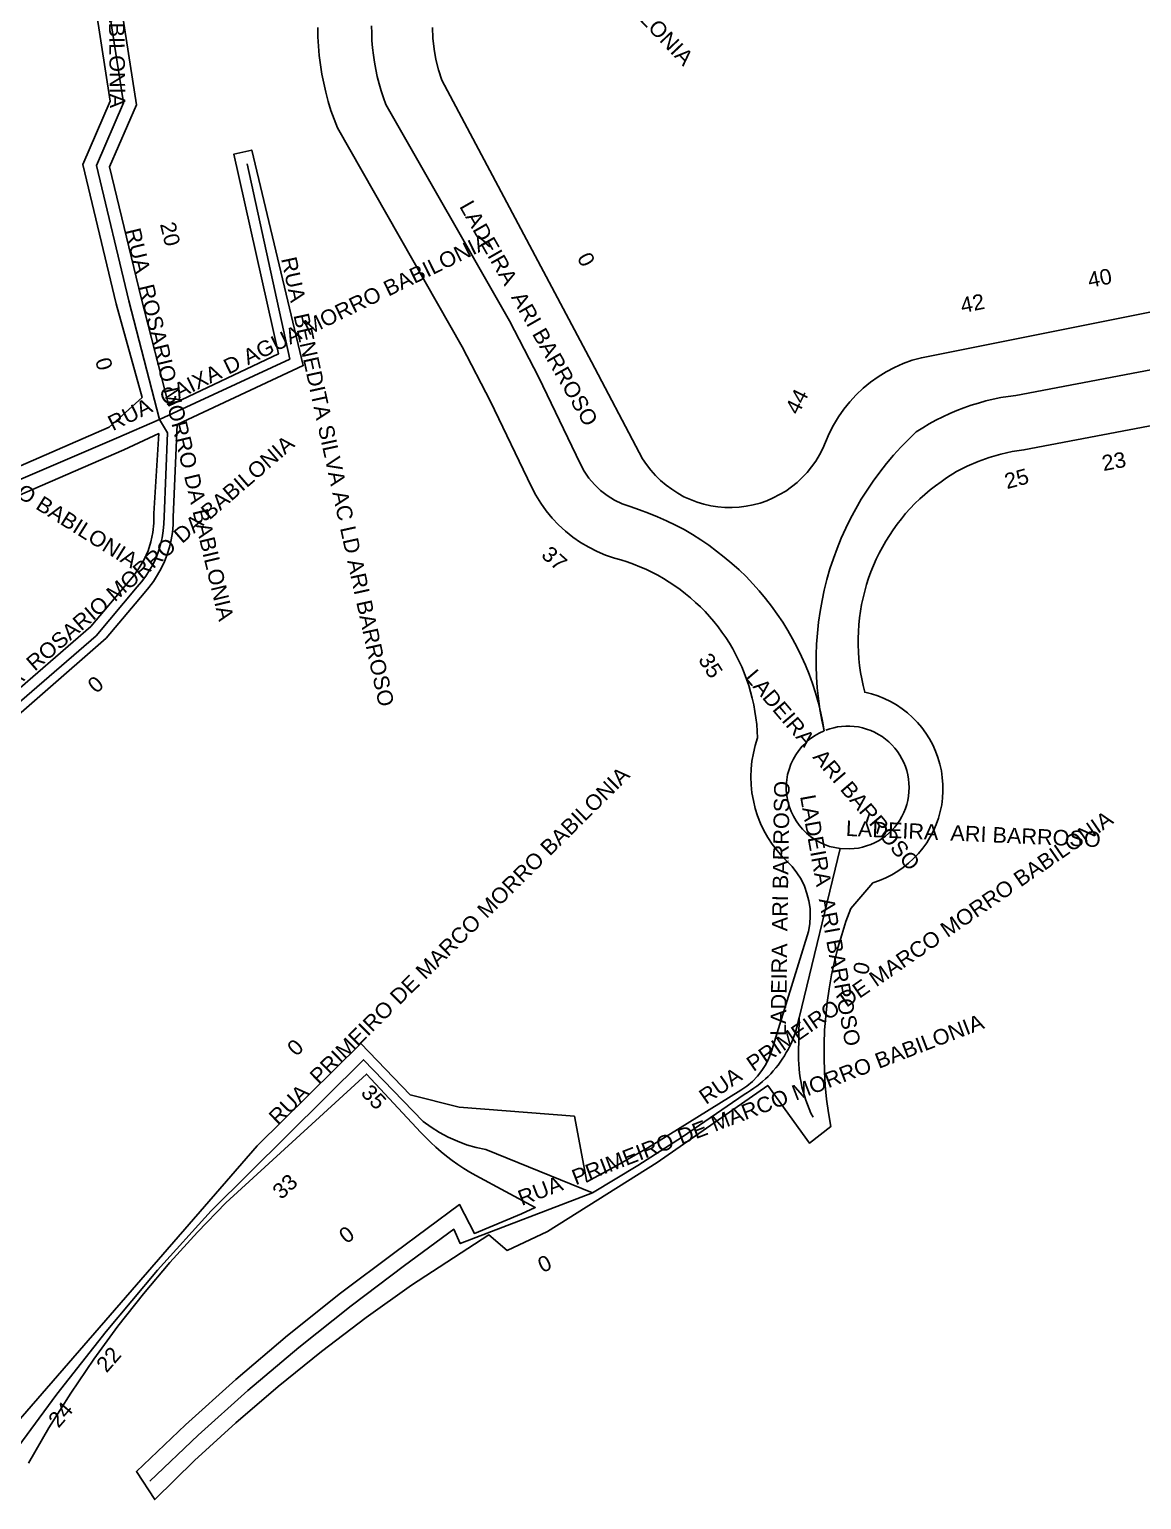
# Model space of a CAD drawing. Header units: millimetres. Extents: x 617751 to 636088, y 68402 to 77988.
# Drawn here: x 631118.7 to 631204.8, y 72416 to 72529.8 of the extents above; entities that cross this region are included whole.
import ezdxf

# ---------------------------------------------------------------- set-up
doc = ezdxf.new("R2010")
doc.units = ezdxf.units.MM
doc.header["$LTSCALE"] = 3
doc.header["$MEASUREMENT"] = 0
for name, color, linetype in [('ALINHAMENTO PREDIAL', 120, 'Continuous'), ('NOME LOGRADOURO', 252, 'Continuous'), ('NUMERAÇÃO', 7, 'Continuous')]:
    doc.layers.add(name, color=color, linetype=linetype)
doc.styles.get("Standard").update_dxf_attribs({"font": 'arial.ttf'})

msp = doc.modelspace()

# ---------------------------------------------------------------- linework, layer by layer
at = {"layer": 'ALINHAMENTO PREDIAL'}
for points in [[(631080.66, 72540.62), (631089.54, 72511.37), (631091.04, 72510.34), (631107.65, 72500.19), (631114.4, 72495.31), (631114.87, 72495.1), (631115.38, 72495.03), (631115.88, 72495.09), (631116.36, 72495.29), (631124.87, 72498.98), (631127.41, 72501.3), (631125.41, 72508.53), (631122.82, 72519.33), (631124.93, 72524.22), (631123.49, 72533.6)], [(631125.44, 72533.9), (631126.97, 72523.96), (631124.9, 72519.15), (631127.33, 72509.01), (631129.48, 72500.65), (631137.98, 72504.67), (631134.51, 72520.12), (631135.9, 72520.45), (631139.89, 72503.76), (631130.12, 72499.2), (631129.83, 72492.02), (631129.82, 72491.44), (631129.76, 72490.85), (631129.67, 72490.27), (631129.53, 72489.7), (631129.36, 72489.14), (631129.15, 72488.59), (631128.9, 72488.06), (631128.61, 72487.55), (631128.29, 72487.05), (631127.94, 72486.58), (631127.56, 72486.14), (631124.63, 72482.65)], [(631117.63, 72421.83), (631136.33, 72443.34), (631144.34, 72451.28), (631148.17, 72447.31), (631151.95, 72446.35), (631160.88, 72445.64), (631161.84, 72440.57), (631164.21, 72441.85), (631166.56, 72443.2), (631168.87, 72444.61), (631173.78, 72447.66), (631174.24, 72447.97), (631174.67, 72448.33), (631175.05, 72448.74), (631175.4, 72449.18), (631175.7, 72449.65), (631175.94, 72450.15), (631176.14, 72450.68), (631179.02, 72459.95), (631179.12, 72460.54), (631179.15, 72461.13), (631179.13, 72461.73), (631179.04, 72462.32), (631178.89, 72462.89), (631178.69, 72463.45), (631178.43, 72463.99), (631178.11, 72464.5), (631177.75, 72464.97), (631177.34, 72465.4), (631176.98, 72465.76), (631176.57, 72466.22), (631176.2, 72466.71), (631175.86, 72467.23), (631175.56, 72467.76), (631175.3, 72468.32), (631175.07, 72468.89), (631174.89, 72469.48), (631174.74, 72470.08), (631174.63, 72470.69), (631174.57, 72471.3), (631174.55, 72471.92), (631174.57, 72472.53), (631174.63, 72473.14), (631174.74, 72473.75), (631174.88, 72474.35), (631175.07, 72474.94), (631175.04, 72475.45), (631175, 72475.97), (631174.94, 72476.48), (631174.86, 72476.99), (631174.77, 72477.49), (631174.66, 72478), (631174.53, 72478.5), (631174.38, 72478.99), (631174.21, 72479.48), (631174.03, 72479.96), (631173.84, 72480.44), (631173.62, 72480.9), (631173.39, 72481.37), (631173.14, 72481.82), (631172.88, 72482.26), (631172.6, 72482.7), (631172.31, 72483.12), (631172.01, 72483.54), (631171.68, 72483.94), (631171.35, 72484.33), (631171, 72484.71), (631170.64, 72485.08), (631170.27, 72485.43), (631169.88, 72485.77), (631169.48, 72486.1), (631169.07, 72486.42), (631168.66, 72486.72), (631168.23, 72487), (631167.79, 72487.27), (631167.34, 72487.53), (631166.88, 72487.76), (631166.42, 72487.99), (631165.94, 72488.19), (631165.47, 72488.38), (631164.98, 72488.56), (631164.49, 72488.71), (631163.99, 72488.85), (631163.3, 72489.09), (631162.64, 72489.37), (631161.99, 72489.7), (631161.36, 72490.07), (631160.77, 72490.48), (631160.2, 72490.94), (631159.66, 72491.43), (631159.16, 72491.95), (631158.7, 72492.52), (631158.28, 72493.11), (631157.9, 72493.73), (631157.56, 72494.37), (631154.39, 72500.98), (631152.19, 72505.22), (631142.53, 72522.16), (631142.27, 72522.84), (631142.03, 72523.52), (631141.82, 72524.21), (631141.63, 72524.92), (631141.47, 72525.62), (631141.33, 72526.33), (631141.22, 72527.05), (631141.13, 72527.77), (631141.07, 72528.49), (631141.03, 72529.22), (631141.02, 72529.94)], [(631149.9, 72529.93), (631149.93, 72529.1), (631150.02, 72528.27), (631150.16, 72527.46), (631150.36, 72526.65), (631150.62, 72525.86), (631162.22, 72504.05), (631165.89, 72497.03), (631166.16, 72496.55), (631166.46, 72496.1), (631166.8, 72495.66), (631167.16, 72495.25), (631167.56, 72494.86), (631167.98, 72494.5), (631168.42, 72494.18), (631168.88, 72493.88), (631169.36, 72493.61), (631169.87, 72493.39), (631170.38, 72493.19), (631170.91, 72493.03), (631171.45, 72492.91), (631171.99, 72492.83), (631172.54, 72492.78), (631173.09, 72492.77), (631173.64, 72492.8), (631174.18, 72492.87), (631174.73, 72492.98), (631175.26, 72493.12), (631175.78, 72493.3), (631176.28, 72493.52), (631176.77, 72493.77), (631177.25, 72494.05), (631177.7, 72494.37), (631178.13, 72494.71), (631178.53, 72495.09), (631178.91, 72495.49), (631179.25, 72495.91), (631179.57, 72496.36), (631179.86, 72496.84), (631180.11, 72497.33), (631180.33, 72497.83), (631180.62, 72498.51), (631180.95, 72499.16), (631181.33, 72499.79), (631181.75, 72500.39), (631182.21, 72500.96), (631182.71, 72501.5), (631183.24, 72502), (631183.81, 72502.47), (631184.41, 72502.89), (631185.03, 72503.28), (631185.68, 72503.62), (631186.35, 72503.92), (631187.04, 72504.17), (631187.75, 72504.37), (631241.3, 72515.07)], [(631149.9, 72529.93), (631149.93, 72529.1), (631150.02, 72528.27), (631150.16, 72527.46), (631150.36, 72526.65), (631150.62, 72525.86), (631162.22, 72504.05), (631165.89, 72497.03), (631166.16, 72496.55), (631166.46, 72496.1), (631166.8, 72495.66), (631167.16, 72495.25), (631167.56, 72494.86), (631167.98, 72494.5), (631168.42, 72494.18), (631168.88, 72493.88), (631169.36, 72493.61), (631169.87, 72493.39), (631170.38, 72493.19), (631170.91, 72493.03), (631171.45, 72492.91), (631171.99, 72492.83), (631172.54, 72492.78), (631173.09, 72492.77), (631173.64, 72492.8), (631174.18, 72492.87), (631174.73, 72492.98), (631175.26, 72493.12), (631175.78, 72493.3), (631176.28, 72493.52), (631176.77, 72493.77), (631177.25, 72494.05), (631177.7, 72494.37), (631178.13, 72494.71), (631178.53, 72495.09), (631178.91, 72495.49), (631179.25, 72495.91), (631179.57, 72496.36), (631179.86, 72496.84), (631180.11, 72497.33), (631180.33, 72497.83), (631180.62, 72498.51), (631180.95, 72499.16), (631181.33, 72499.79), (631181.75, 72500.39), (631182.21, 72500.96), (631182.71, 72501.5), (631183.24, 72502), (631183.81, 72502.47), (631184.41, 72502.89), (631185.03, 72503.28), (631185.68, 72503.62), (631186.35, 72503.92), (631187.04, 72504.17), (631187.75, 72504.37), (631241.3, 72515.07)], [(631220.16, 72501.87), (631195.69, 72497.23), (631194.78, 72497.1), (631193.89, 72496.91), (631193, 72496.65), (631192.14, 72496.34), (631191.3, 72495.97), (631190.48, 72495.55), (631189.7, 72495.06), (631189.27, 72494.77), (631188.84, 72494.46), (631188.43, 72494.13), (631188.02, 72493.79), (631187.63, 72493.44), (631187.25, 72493.07), (631186.89, 72492.69), (631186.53, 72492.3), (631186.2, 72491.89), (631185.87, 72491.48), (631185.56, 72491.05), (631185.27, 72490.61), (631184.99, 72490.16), (631184.73, 72489.71), (631184.48, 72489.24), (631184.25, 72488.77), (631184.04, 72488.28), (631183.84, 72487.79), (631183.66, 72487.3), (631183.5, 72486.8), (631183.36, 72486.29), (631183.23, 72485.78), (631183.12, 72485.26), (631183.03, 72484.74), (631182.96, 72484.22), (631182.9, 72483.7), (631182.87, 72483.17), (631182.85, 72482.64), (631182.85, 72482.11), (631182.87, 72481.59), (631182.91, 72481.06), (631182.96, 72480.54), (631183.04, 72480.01), (631183.13, 72479.5), (631183.24, 72478.98), (631183.37, 72478.47), (631183.88, 72478.34), (631184.39, 72478.18), (631184.88, 72477.98), (631185.36, 72477.75), (631185.82, 72477.49), (631186.26, 72477.19), (631186.67, 72476.87), (631187.07, 72476.52), (631187.44, 72476.14), (631187.78, 72475.74), (631188.1, 72475.31), (631188.38, 72474.86), (631188.63, 72474.4), (631188.85, 72473.91), (631189.03, 72473.42), (631189.18, 72472.91), (631189.3, 72472.39), (631189.37, 72471.87), (631189.41, 72471.34), (631189.42, 72470.81), (631189.39, 72470.28), (631189.32, 72469.76), (631189.21, 72469.24), (631189.07, 72468.73), (631188.89, 72468.23), (631188.68, 72467.74), (631188.44, 72467.27), (631188.16, 72466.82), (631187.85, 72466.39), (631187.52, 72465.98), (631187.15, 72465.6), (631186.76, 72465.24), (631186.35, 72464.91), (631185.92, 72464.61), (631185.46, 72464.34), (631184.99, 72464.1), (631184.5, 72463.89), (631184, 72463.72), (631182.28, 72461.73), (631181.91, 72460.72), (631181.58, 72459.7), (631181.28, 72458.67), (631181.02, 72457.63), (631180.79, 72456.58), (631180.61, 72455.52), (631180.45, 72454.46), (631180.34, 72453.39), (631180.26, 72452.32), (631180.21, 72451.25), (631180.21, 72450.17), (631180.24, 72449.1), (631180.31, 72448.03), (631180.41, 72446.96), (631180.56, 72445.9), (631180.73, 72444.84), (631179.08, 72443.57), (631175.85, 72448.03), (631167.3, 72442.07), (631158.79, 72436.71), (631155.68, 72435.25), (631154.27, 72436.45), (631148.27, 72432.56), (631144.75, 72430.05), (631141.3, 72427.44), (631137.94, 72424.73), (631134.67, 72421.91), (631131.48, 72418.98), (631128.39, 72415.96), (631126.97, 72418.13), (631130.77, 72421.75), (631134.67, 72425.26), (631138.68, 72428.66), (631142.78, 72431.94), (631146.98, 72435.1), (631151.99, 72438.81), (631153.14, 72436.57), (631156.8, 72438.09), (631157.85, 72438.58), (631153.26, 72441.06), (631152.79, 72441.32), (631152.32, 72441.61), (631151.87, 72441.9), (631151.42, 72442.22), (631150.99, 72442.54), (631150.57, 72442.89), (631150.16, 72443.24), (631149.76, 72443.61), (631149.37, 72444), (631149, 72444.39), (631144.78, 72448.91), (631133.9, 72438.94), (631131.69, 72436.67), (631129.56, 72434.32), (631127.51, 72431.89), (631125.54, 72429.4), (631123.67, 72426.84), (631121.89, 72424.21), (631120.2, 72421.52), (631118.61, 72418.78)], [(631220.16, 72501.87), (631195.69, 72497.23), (631194.78, 72497.1), (631193.89, 72496.91), (631193, 72496.65), (631192.14, 72496.34), (631191.3, 72495.97), (631190.48, 72495.55), (631189.7, 72495.06), (631189.27, 72494.77), (631188.84, 72494.46), (631188.43, 72494.13), (631188.02, 72493.79), (631187.63, 72493.44), (631187.25, 72493.07), (631186.89, 72492.69), (631186.53, 72492.3), (631186.2, 72491.89), (631185.87, 72491.48), (631185.56, 72491.05), (631185.27, 72490.61), (631184.99, 72490.16), (631184.73, 72489.71), (631184.48, 72489.24), (631184.25, 72488.77), (631184.04, 72488.28), (631183.84, 72487.79), (631183.66, 72487.3), (631183.5, 72486.8), (631183.36, 72486.29), (631183.23, 72485.78), (631183.12, 72485.26), (631183.03, 72484.74), (631182.96, 72484.22), (631182.9, 72483.7), (631182.87, 72483.17), (631182.85, 72482.64), (631182.85, 72482.11), (631182.87, 72481.59), (631182.91, 72481.06), (631182.96, 72480.54), (631183.04, 72480.01), (631183.13, 72479.5), (631183.24, 72478.98), (631183.37, 72478.47), (631183.88, 72478.34), (631184.39, 72478.18), (631184.88, 72477.98), (631185.36, 72477.75), (631185.82, 72477.49), (631186.26, 72477.19), (631186.67, 72476.87), (631187.07, 72476.52), (631187.44, 72476.14), (631187.78, 72475.74), (631188.1, 72475.31), (631188.38, 72474.86), (631188.63, 72474.4), (631188.85, 72473.91), (631189.03, 72473.42), (631189.18, 72472.91), (631189.3, 72472.39), (631189.37, 72471.87), (631189.41, 72471.34), (631189.42, 72470.81), (631189.39, 72470.28), (631189.32, 72469.76), (631189.21, 72469.24), (631189.07, 72468.73), (631188.89, 72468.23), (631188.68, 72467.74), (631188.44, 72467.27), (631188.16, 72466.82), (631187.85, 72466.39), (631187.52, 72465.98), (631187.15, 72465.6), (631186.76, 72465.24), (631186.35, 72464.91), (631185.92, 72464.61), (631185.46, 72464.34), (631184.99, 72464.1), (631184.5, 72463.89), (631184, 72463.72), (631182.28, 72461.73), (631181.91, 72460.72), (631181.58, 72459.7), (631181.28, 72458.67), (631181.02, 72457.63), (631180.79, 72456.58), (631180.61, 72455.52), (631180.45, 72454.46), (631180.34, 72453.39), (631180.26, 72452.32), (631180.21, 72451.25), (631180.21, 72450.17), (631180.24, 72449.1), (631180.31, 72448.03), (631180.41, 72446.96), (631180.56, 72445.9), (631180.73, 72444.84), (631179.08, 72443.57), (631175.85, 72448.03), (631167.3, 72442.07), (631158.79, 72436.71), (631155.68, 72435.25), (631154.27, 72436.45), (631148.27, 72432.56), (631144.75, 72430.05), (631141.3, 72427.44), (631137.94, 72424.73), (631134.67, 72421.91), (631131.48, 72418.98), (631128.39, 72415.96), (631126.97, 72418.13), (631130.77, 72421.75), (631134.67, 72425.26), (631138.68, 72428.66), (631142.78, 72431.94), (631146.98, 72435.1), (631151.99, 72438.81), (631153.14, 72436.57), (631156.8, 72438.09), (631157.85, 72438.58), (631153.26, 72441.06), (631152.79, 72441.32), (631152.32, 72441.61), (631151.87, 72441.9), (631151.42, 72442.22), (631150.99, 72442.54), (631150.57, 72442.89), (631150.16, 72443.24), (631149.76, 72443.61), (631149.37, 72444), (631149, 72444.39), (631144.78, 72448.91), (631133.9, 72438.94), (631131.69, 72436.67), (631129.56, 72434.32), (631127.51, 72431.89), (631125.54, 72429.4), (631123.67, 72426.84), (631121.89, 72424.21), (631120.2, 72421.52), (631118.61, 72418.78)], [(631108.38, 72470.5), (631123.43, 72483.56), (631126.76, 72487.5), (631127.19, 72488.1), (631127.56, 72488.74), (631127.87, 72489.41), (631128.09, 72490.12), (631128.25, 72490.84), (631128.32, 72491.57), (631128.32, 72492.31), (631128.7, 72498.49), (631125.99, 72497.25), (631117.14, 72493.4)], [(631124.63, 72482.65), (631109.41, 72469.36)]]:
    msp.add_lwpolyline(points, dxfattribs=at)
at = {"layer": 'NOME LOGRADOURO'}
for points in [[(631128.76, 72499.58), (631126.38, 72508.78), (631123.87, 72519.24), (631125.96, 72524.09), (631124.47, 72533.75), (631124.06, 72536.82), (631123.75, 72539.89), (631123.55, 72542.98), (631123.68, 72545.72), (631123.61, 72551.72)], [(631145.18, 72530.06), (631145.19, 72529.5), (631145.21, 72528.93), (631145.26, 72528.37), (631145.32, 72527.8), (631145.4, 72527.24), (631145.5, 72526.68), (631145.62, 72526.13), (631145.76, 72525.58), (631145.92, 72525.04), (631146.1, 72524.5), (631146.29, 72523.97), (631155.85, 72507.22), (631158.12, 72502.85), (631161.32, 72496.17), (631161.64, 72495.59), (631162.01, 72495.05), (631162.44, 72494.55), (631162.91, 72494.1), (631163.43, 72493.69), (631163.99, 72493.35), (631164.59, 72493.06), (631165.21, 72492.84), (631165.92, 72492.6), (631166.63, 72492.34), (631167.33, 72492.06), (631168.02, 72491.75), (631168.7, 72491.41), (631169.37, 72491.06), (631170.02, 72490.68), (631170.66, 72490.27), (631171.28, 72489.85), (631171.89, 72489.4), (631172.49, 72488.94), (631173.07, 72488.45), (631173.63, 72487.94), (631174.17, 72487.42), (631174.69, 72486.87), (631175.19, 72486.31), (631175.68, 72485.73), (631176.14, 72485.13), (631176.58, 72484.52), (631177.01, 72483.89), (631177.4, 72483.25), (631177.78, 72482.6), (631178.13, 72481.93), (631178.46, 72481.25), (631178.77, 72480.56), (631179.05, 72479.86), (631179.31, 72479.15), (631179.54, 72478.43), (631179.75, 72477.7), (631179.93, 72476.97), (631180.08, 72476.23), (631180.21, 72475.48)], [(631128.76, 72499.58), (631138.84, 72504.26), (631135.54, 72519.38)], [(631219.34, 72506.06), (631195.06, 72501.45), (631194.47, 72501.37), (631193.89, 72501.28), (631193.31, 72501.16), (631192.73, 72501.02), (631192.16, 72500.86), (631191.6, 72500.69), (631191.04, 72500.5), (631190.49, 72500.28), (631189.94, 72500.05), (631189.41, 72499.8), (631188.88, 72499.54), (631188.36, 72499.25), (631187.85, 72498.95), (631187.35, 72498.63), (631186.74, 72498.05), (631186.15, 72497.44), (631185.59, 72496.82), (631185.04, 72496.17), (631184.52, 72495.5), (631184.02, 72494.82), (631183.54, 72494.12), (631183.09, 72493.41), (631182.67, 72492.67), (631182.27, 72491.93), (631181.89, 72491.17), (631181.55, 72490.4), (631181.23, 72489.61), (631180.94, 72488.82), (631180.67, 72488.02), (631180.44, 72487.2), (631180.23, 72486.38), (631180.06, 72485.56), (631179.91, 72484.72), (631179.79, 72483.89), (631179.7, 72483.05), (631179.64, 72482.2), (631179.6, 72481.36), (631179.6, 72480.51), (631179.63, 72479.67), (631179.69, 72478.82), (631179.78, 72477.98), (631179.89, 72477.14), (631180.04, 72476.31), (631180.21, 72475.48)], [(631098.96, 72462.63), (631108.89, 72469.9), (631123.85, 72482.85), (631127.02, 72486.62), (631127.37, 72487.03), (631127.7, 72487.46), (631127.99, 72487.91), (631128.26, 72488.39), (631128.49, 72488.88), (631128.68, 72489.38), (631128.84, 72489.9), (631128.96, 72490.43), (631129.05, 72490.96), (631129.1, 72491.5), (631129.11, 72492.04), (631129.37, 72498.56), (631128.76, 72499.58)], [(631128.76, 72499.58), (631125.43, 72498.14), (631116.75, 72494.43), (631116.47, 72494.3), (631116.18, 72494.2), (631115.87, 72494.13), (631115.56, 72494.09), (631115.25, 72494.08), (631114.94, 72494.11), (631114.64, 72494.17), (631114.34, 72494.26), (631114.05, 72494.38), (631113.77, 72494.52), (631106.86, 72499.21)], [(631181.46, 72466.37), (631182.21, 72466.34), (631182.54, 72466.36), (631182.87, 72466.41), (631183.19, 72466.48), (631183.51, 72466.57), (631183.83, 72466.68), (631184.13, 72466.82), (631184.42, 72466.97), (631184.7, 72467.15), (631184.97, 72467.34), (631185.23, 72467.56), (631185.47, 72467.79), (631185.69, 72468.03), (631185.89, 72468.3), (631186.08, 72468.57), (631186.24, 72468.86), (631186.39, 72469.16), (631186.51, 72469.46), (631186.62, 72469.78), (631186.7, 72470.1), (631186.75, 72470.43), (631186.79, 72470.76), (631186.8, 72471.09), (631186.79, 72471.42), (631186.75, 72471.75), (631186.7, 72472.08), (631186.62, 72472.4), (631186.51, 72472.72), (631186.39, 72473.03), (631186.24, 72473.32), (631186.08, 72473.61), (631185.89, 72473.89), (631185.69, 72474.15), (631185.47, 72474.4), (631185.23, 72474.63), (631184.97, 72474.84), (631184.7, 72475.04), (631184.42, 72475.21), (631184.13, 72475.37), (631183.83, 72475.5), (631183.51, 72475.62), (631183.19, 72475.71), (631182.87, 72475.78), (631182.54, 72475.82), (631182.21, 72475.85), (631181.89, 72475.85), (631181.57, 72475.83), (631181.26, 72475.78), (631180.96, 72475.72), (631180.65, 72475.64), (631180.36, 72475.54)], [(631180.21, 72475.48), (631179.84, 72475.31), (631179.48, 72475.1), (631179.14, 72474.86), (631178.82, 72474.59), (631178.53, 72474.29), (631178.26, 72473.97), (631178.02, 72473.63), (631177.81, 72473.27), (631177.64, 72472.89), (631177.5, 72472.5), (631177.39, 72472.1), (631177.32, 72471.69), (631177.29, 72471.28), (631177.29, 72470.86), (631177.33, 72470.45), (631177.4, 72470.04), (631177.51, 72469.64), (631177.66, 72469.25), (631177.84, 72468.87), (631178.05, 72468.51), (631178.29, 72468.17), (631178.55, 72467.86), (631178.85, 72467.56), (631179.17, 72467.3), (631179.51, 72467.06), (631179.87, 72466.86), (631180.25, 72466.68), (631180.64, 72466.54), (631181.05, 72466.44), (631181.46, 72466.37)], [(631181.46, 72466.37), (631178.28, 72453.27)], [(631178.28, 72453.27), (631178.22, 72452.99), (631178.16, 72452.71), (631178.08, 72452.43), (631177.99, 72452.15), (631177.9, 72451.88), (631177.79, 72451.61), (631177.68, 72451.34), (631177.56, 72451.08), (631177.43, 72450.82), (631177.29, 72450.57), (631177.14, 72450.32), (631176.98, 72450.07), (631176.82, 72449.83), (631176.65, 72449.6), (631176.47, 72449.38), (631176.28, 72449.15), (631176.08, 72448.94), (631175.88, 72448.73), (631175.67, 72448.53), (631175.46, 72448.34), (631175.23, 72448.15), (631175, 72447.98), (631174.77, 72447.81), (631174.53, 72447.64), (631174.29, 72447.49), (631174.04, 72447.34), (631169.25, 72444.04), (631165.8, 72441.82), (631162.28, 72439.72)], [(631178.28, 72453.27), (631178.24, 72450.4), (631178.24, 72450.04), (631178.25, 72449.68), (631178.28, 72449.32), (631178.32, 72448.97), (631178.37, 72448.61), (631178.43, 72448.26), (631178.5, 72447.91), (631178.59, 72447.57), (631178.69, 72447.22), (631178.8, 72446.88), (631178.92, 72446.55), (631179.06, 72446.21), (631179.2, 72445.89), (631179.36, 72445.56)], [(631162.28, 72439.72), (631154.02, 72443.07), (631153.27, 72443.23), (631152.54, 72443.44), (631151.82, 72443.71), (631151.12, 72444.02), (631150.45, 72444.38), (631149.8, 72444.79), (631149.18, 72445.24), (631144.55, 72450.02), (631132.75, 72438.33), (631128.61, 72433.73), (631124.63, 72428.99), (631120.81, 72424.13), (631117.15, 72419.14)], [(631128, 72417.39), (631131.75, 72420.95), (631135.6, 72424.4), (631139.55, 72427.74), (631143.6, 72430.97), (631147.73, 72434.08), (631151.54, 72436.9), (631152.04, 72435.79), (631162.28, 72439.72)]]:
    msp.add_lwpolyline(points, dxfattribs=at)

# ---------------------------------------------------------------- texts
for s, rotation, p in [('RUA  ROSARIO MORRO DA BABILONIA', 270.6248, (631124.58, 72554.89)), ('RUA  BOA VISTA MORRO DA BABILONIA', 313.4232, (631147.11, 72550.36)), ('LADEIRA  ARI BARROSO', 299.7129, (631151.94, 72516.09)), ('RUA  ROSARIO MORRO DA BABILONIA', 283.49, (631126.09, 72514.24)), ('RUA  CAIXA D AGUA MORRO BABILONIA', 26.03, (631125.14, 72498.67)), ('RUA  BENEDITA SILVA AC LD ARI BARROSO', 282.34, (631138.17, 72512.03)), ('RUA  CAIXA D AGUA MORRO BABILONIA', 327.91, (631098.97, 72505.34)), ('RUA  ROSARIO MORRO DA BABILONIA', 40.88, (631115.72, 72477.13)), ('LADEIRA  ARI BARROSO', 310.35, (631174.04, 72479.6)), ('RUA  PRIMEIRO DE MARCO MORRO BABILONIA', 44.7346, (631137.94, 72444.89)), ('LADEIRA  ARI BARROSO', 89.1517, (631177.26, 72451.85)), ('LADEIRA  ARI BARROSO', 280.2834, (631178.35, 72470.42)), ('RUA  PRIMEIRO DE MARCO MORRO BABILONIA', 34.6573, (631171.07, 72446.51)), ('LADEIRA  ARI BARROSO', 357.46, (631181.88, 72467.35)), ('RUA  PRIMEIRO DE MARCO MORRO BABILONIA', 21.0016, (631156.8, 72438.69))]:
    msp.add_text(s, height=1.2, rotation=rotation, dxfattribs=at).set_placement(p)
at = {"layer": 'NUMERAÇÃO'}
for s, rotation, p in [('20', 283.4478, (631128.79, 72514.72)), ('0', 297.9727, (631161.05, 72512.11)), ('40', 11.3, (631200.76, 72509.77)), ('42', 11.3, (631190.91, 72507.81)), ('0', 285.4355, (631123.76, 72504.18)), ('44', 63.8666, (631178.23, 72499.88)), ('23', 10.7475, (631201.85, 72495.59)), ('25', 14.9322, (631194.37, 72494.19)), ('37', 318.3424, (631158.24, 72489)), ('35', 302.5196, (631170.43, 72481)), ('0', 41.1573, (631123.85, 72478.32)), ('0', 77.897, (631183.6, 72456.52)), ('0', 44.7906, (631139.36, 72450.22)), ('35', 313.9792, (631144.28, 72447.39)), ('33', 42.5467, (631138.19, 72439.14)), ('0', 36.9664, (631143.23, 72435.72)), ('0', 25.2693, (631158.41, 72433.49)), ('22', 49.0251, (631124.66, 72425.72)), ('24', 49.0251, (631120.94, 72421.45))]:
    msp.add_text(s, height=1.2, rotation=rotation, dxfattribs=at).set_placement(p)

doc.saveas('drawing.dxf')
